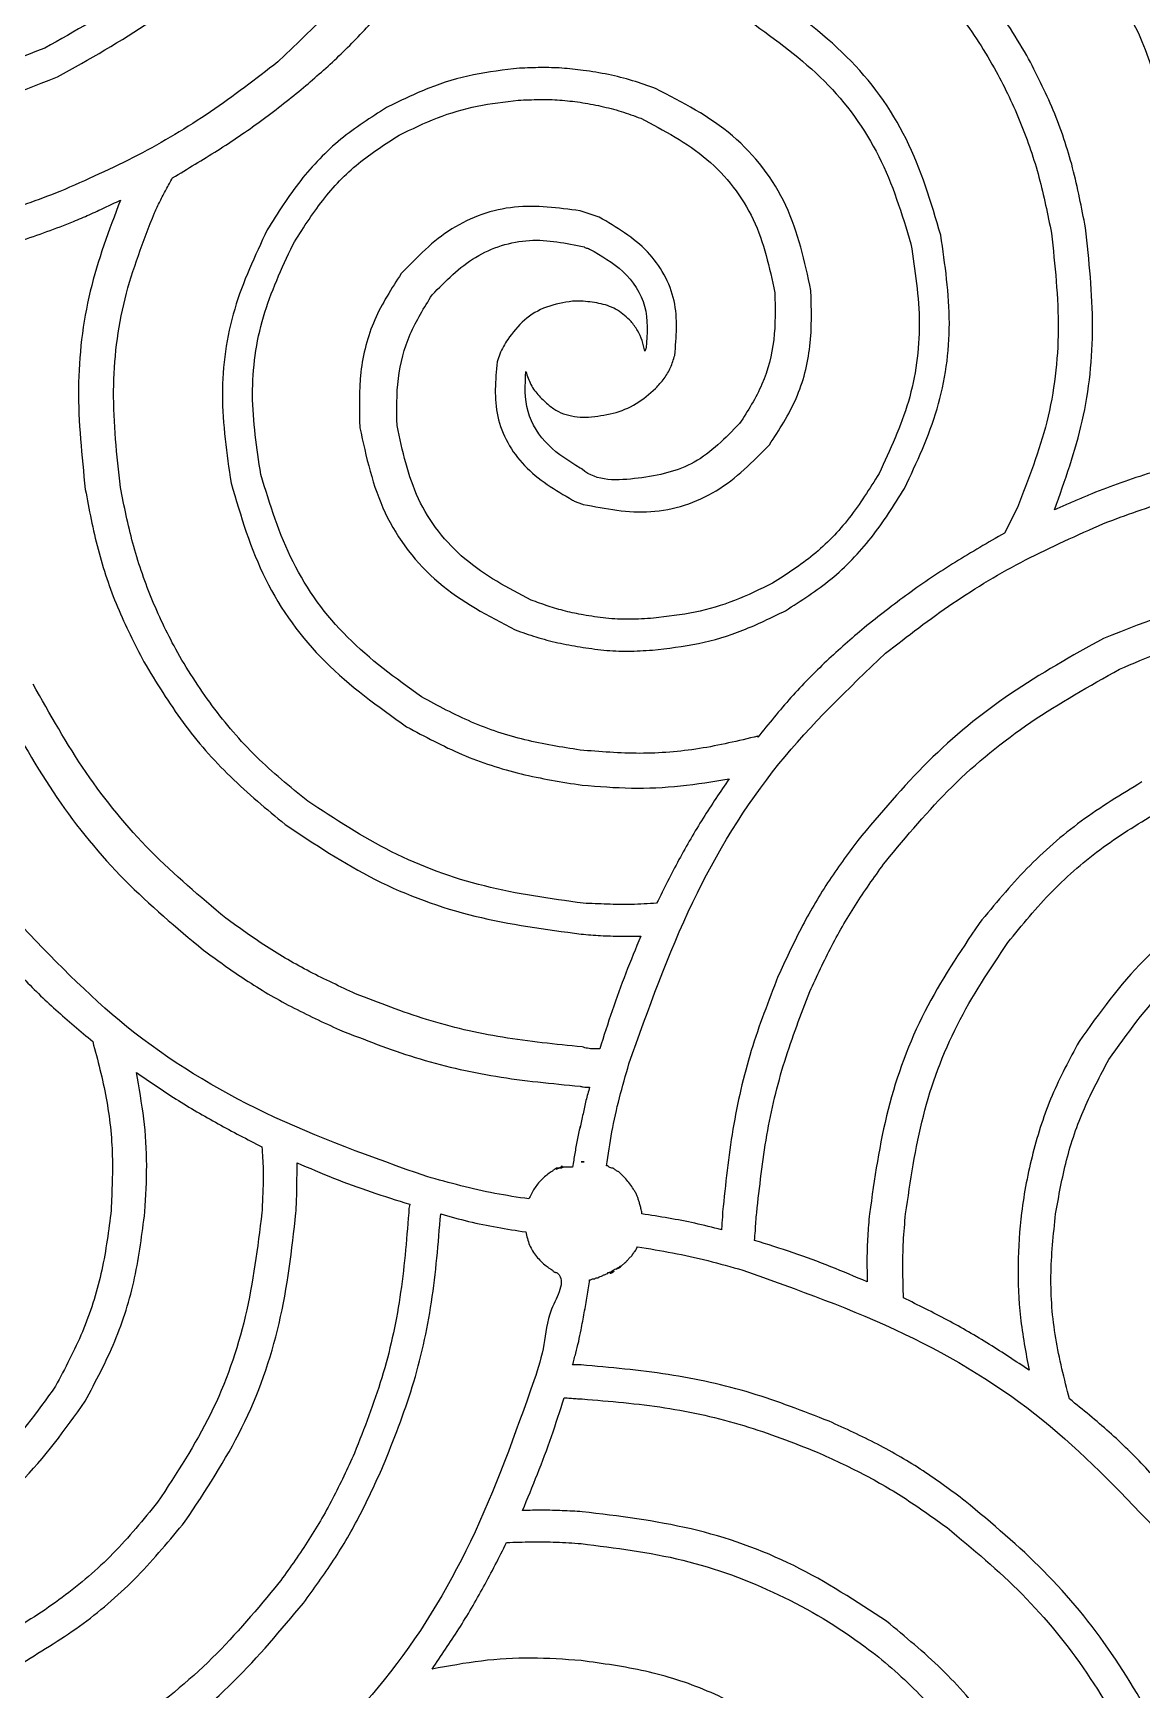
# Model space of a CAD drawing. Extents: x 0 to 371, y 0 to 260.
# Drawn here: x 128.61 to 156.18, y 139.92 to 181.13 of the extents above; entities that cross this region are included whole.
import ezdxf

# ---------------------------------------------------------------- set-up
doc = ezdxf.new("R2010")
doc.units = 0
doc.layers.add('Layer_1', color=7, linetype='CONTINUOUS')

msp = doc.modelspace()

# ---------------------------------------------------------------- linework, layer by layer
at = {"layer": 'Layer_1', "color": 7}
for points in [[(130.783746, 176.979585)], [(135.175726, 153.034793)], [(141.727265, 152.916972)], [(141.737084, 152.902502)], [(141.763955, 152.955728)], [(142.239895, 153.061664), (142.319476, 153.061664), (142.239895, 153.061664)], [(138.747601, 151.765103)], [(143.642393, 150.944998)], [(143.06, 150.33625)], [(141.816665, 147.187605)], [(141.313853, 143.605911)]]:
    msp.add_lwpolyline(points, close=True, dxfattribs=at)
for points in [[(142.689996, 176.556355), (142.21354, 176.715001)], [(142.293121, 174.466043), (142.028538, 174.466043)], [(142.21354, 171.582497), (142.425413, 171.582497)], [(153.087812, 169.333539), (152.770518, 168.698436)], [(146.631875, 163.618127), (146.631875, 163.644998)], [(142.21354, 153.908125), (142.21354, 153.93448)], [(141.684373, 152.902502), (141.658018, 152.902502), (141.631663, 152.902502)], [(141.737084, 152.902502), (141.710728, 152.902502)], [(141.763955, 152.955728), (141.737084, 152.929373)], [(142.028538, 152.929373), (142.001667, 152.929373), (141.948957, 152.929373), (141.922601, 152.929373), (141.896246, 152.929373), (141.84302, 152.929373), (141.816665, 152.929373)], [(142.901353, 152.955728), (142.874998, 152.955728)], [(143.271873, 152.7175), (143.192292, 152.797081)], [(143.74833, 151.765103), (143.74833, 151.817813)], [(143.245518, 150.468541), (143.324583, 150.548123)], [(143.43052, 150.653543), (143.510101, 150.733125)], [(142.451768, 150.124377), (142.478123, 150.124377)], [(142.239895, 148.00771), (142.028538, 148.00771)]]:
    msp.add_lwpolyline(points, dxfattribs=at)
for points, knots in [([(141.075625, 190.632497), (140.593587, 189.271957), (139.660435, 186.638162), (137.524977, 183.118973), (135.622725, 181.301477), (134.69927, 180.419168)], [0, 0, 0, 0, 4.325924, 8.374321, 12.193814, 12.193814, 12.193814, 12.193814]), ([(158.035829, 170.60323), (158.207194, 171.85614), (158.548322, 174.350251), (158.120237, 178.058205), (157.046009, 181.24672), (155.487329, 183.791775), (153.81474, 185.876311), (152.461498, 187.004257), (151.79125, 187.562918)], [0, 0, 0, 0, 3.781588, 7.527836, 11.082465, 13.784316, 16.445759, 19.057535, 19.057535, 19.057535, 19.057535]), ([(151.31531, 186.954686), (151.954799, 186.417561), (153.241194, 185.337082), (154.854715, 183.361659), (155.685985, 181.879479), (156.104165, 181.133853)], [0, 0, 0, 0, 2.50184, 5.032695, 7.594725, 7.594725, 7.594725, 7.594725]), ([(142.21354, 186.531456), (143.062268, 186.426121), (144.751622, 186.216458), (147.150902, 185.331504), (149.094736, 184.176949), (150.580579, 182.889008), (151.681871, 181.612513), (152.547184, 180.272586), (153.193069, 178.90708), (153.655666, 177.556864), (153.841749, 176.625266), (153.934788, 176.15948)], [0, 0, 0, 0, 2.558738, 5.093047, 7.606855, 9.301103, 10.970521, 12.648398, 14.069579, 15.49339, 16.917124, 16.917124, 16.917124, 16.917124]), ([(134.725625, 185.552188), (134.193118, 184.912024), (133.119267, 183.621074), (131.13753, 182.013307), (129.652112, 181.181711), (128.904792, 180.763333)], [0, 0, 0, 0, 2.494016, 5.029417, 7.596492, 7.596492, 7.596492, 7.596492]), ([(129.222602, 180.049164), (130.010143, 180.488144), (131.573449, 181.359538), (133.645283, 183.057771), (134.77489, 184.40766), (135.334373, 185.076247)], [0, 0, 0, 0, 2.701851, 5.363294, 7.97507, 7.97507, 7.97507, 7.97507]), ([(153.32604, 180.578331), (153.014702, 181.090889), (152.39314, 182.11417), (151.199592, 183.476405), (150.272904, 184.241422), (149.806875, 184.626146)], [0, 0, 0, 0, 1.796894, 3.587356, 5.398685, 5.398685, 5.398685, 5.398685]), ([(135.281663, 179.731354), (135.579128, 179.988214), (136.179874, 180.506952), (137.017435, 181.367934), (137.534815, 181.986705), (137.795205, 182.298122)], [0, 0, 0, 0, 1.178672, 2.380383, 3.597987, 3.597987, 3.597987, 3.597987]), ([(151.183018, 176.106769), (150.940949, 176.923887), (150.45861, 178.552051), (148.918593, 180.668726), (147.523881, 181.662458), (146.817393, 182.165831)], [0, 0, 0, 0, 2.544261, 5.069616, 7.661989, 7.661989, 7.661989, 7.661989]), ([(146.446873, 181.424791), (147.088603, 180.96112), (148.356013, 180.045372), (149.76221, 178.11796), (150.215066, 176.636974), (150.441978, 175.894896)], [0, 0, 0, 0, 2.366487, 4.673792, 6.990994, 6.990994, 6.990994, 6.990994]), ([(156.104165, 181.133853), (156.526999, 180.043832), (157.397577, 177.799582), (157.738914, 174.111436), (157.372835, 171.653518), (157.188853, 170.418228)], [0, 0, 0, 0, 3.496117, 7.19818, 10.938583, 10.938583, 10.938583, 10.938583]), ([(128.904792, 180.763333), (127.815233, 180.340648), (125.573892, 179.471138), (121.892747, 179.133321), (119.444849, 179.513936), (118.216038, 179.704999)], [0, 0, 0, 0, 3.494783, 7.189148, 10.912982, 10.912982, 10.912982, 10.912982]), ([(154.781248, 176.291771), (154.686136, 176.790174), (154.496374, 177.784554), (154.014367, 179.229271), (153.555418, 180.12877), (153.32604, 180.578331)], [0, 0, 0, 0, 1.521336, 3.035266, 4.547924, 4.547924, 4.547924, 4.547924]), ([(134.69927, 180.419168), (134.148427, 179.993756), (133.042432, 179.139604), (131.223706, 178.05414), (129.928807, 177.480803), (129.275312, 177.191458)], [0, 0, 0, 0, 2.086879, 4.19008, 6.332929, 6.332929, 6.332929, 6.332929]), ([(140.705621, 180.260521), (140.321759, 180.216798), (139.555618, 180.129533), (138.440102, 179.792439), (137.746565, 179.452472), (137.39833, 179.281769)], [0, 0, 0, 0, 1.157449, 2.310129, 3.4726, 3.4726, 3.4726, 3.4726]), ([(142.293121, 180.207811), (142.11697, 180.229093), (141.765548, 180.271551), (141.234577, 180.281358), (140.881946, 180.267467), (140.705621, 180.260521)], [0, 0, 0, 0, 0.531999, 1.061341, 1.590741, 1.590741, 1.590741, 1.590741]), ([(144.091978, 179.75771), (143.902192, 179.825003), (143.517423, 179.961432), (142.915716, 180.113893), (142.502128, 180.176282), (142.293121, 180.207811)], [0, 0, 0, 0, 0.603917, 1.224367, 1.858233, 1.858233, 1.858233, 1.858233]), ([(118.374685, 178.831668), (119.628068, 178.665382), (122.12353, 178.334311), (125.852603, 178.722177), (128.121364, 179.615536), (129.222602, 180.049164)], [0, 0, 0, 0, 3.786896, 7.539635, 11.079314, 11.079314, 11.079314, 11.079314]), ([(132.079792, 177.535622), (132.454584, 177.759229), (133.200143, 178.20404), (134.276377, 178.927822), (134.947697, 179.464413), (135.281663, 179.731354)], [0, 0, 0, 0, 1.309251, 2.604444, 3.886626, 3.886626, 3.886626, 3.886626]), ([(147.954792, 174.730626), (147.798349, 175.45487), (147.487177, 176.89542), (146.084081, 178.726904), (144.762617, 179.41069), (144.091978, 179.75771)], [0, 0, 0, 0, 2.205182, 4.386198, 6.633616, 6.633616, 6.633616, 6.633616]), ([(137.39833, 179.281769), (137.009948, 179.032974), (136.21933, 178.526509), (135.21514, 177.483355), (134.698129, 176.659073), (134.434687, 176.239061)], [0, 0, 0, 0, 1.380479, 2.810201, 4.295596, 4.295596, 4.295596, 4.295596]), ([(137.715623, 178.593956), (138.028559, 178.747141), (138.651225, 179.051943), (139.652404, 179.345286), (140.33679, 179.426295), (140.67875, 179.466771)], [0, 0, 0, 0, 1.044084, 2.077469, 3.109449, 3.109449, 3.109449, 3.109449]), ([(140.67875, 179.466771), (140.852474, 179.473723), (141.196003, 179.487471), (141.709507, 179.478093), (142.045874, 179.435361), (142.21354, 179.414061)], [0, 0, 0, 0, 0.521618, 1.031467, 1.538183, 1.538183, 1.538183, 1.538183]), ([(142.21354, 179.414061), (142.387469, 179.384244), (142.732194, 179.325148), (143.236816, 179.192894), (143.560599, 179.075506), (143.721458, 179.017186)], [0, 0, 0, 0, 0.529261, 1.048989, 1.562136, 1.562136, 1.562136, 1.562136]), ([(143.721458, 179.017186), (144.297585, 178.714211), (145.434585, 178.116282), (146.657349, 176.545911), (146.922681, 175.301438), (147.055621, 174.677916)], [0, 0, 0, 0, 1.939421, 3.827497, 5.723385, 5.723385, 5.723385, 5.723385]), ([(135.06979, 175.868541), (135.305167, 176.246371), (135.766447, 176.986824), (136.662642, 177.922433), (137.369448, 178.373188), (137.715623, 178.593956)], [0, 0, 0, 0, 1.333712, 2.613745, 3.842465, 3.842465, 3.842465, 3.842465]), ([(131.630207, 176.662291), (131.676182, 176.759679), (131.768884, 176.95605), (131.921906, 177.245671), (132.027018, 177.438705), (132.079792, 177.535622)], [0, 0, 0, 0, 0.323045, 0.65138, 0.982455, 0.982455, 0.982455, 0.982455]), ([(129.275312, 177.191458), (128.727163, 176.985491), (127.606042, 176.56423), (125.810497, 176.1472), (124.566993, 175.997714), (123.930935, 175.921251)], [0, 0, 0, 0, 1.75538, 3.590254, 5.511553, 5.511553, 5.511553, 5.511553]), ([(127.581875, 175.762605), (127.8156, 175.827297), (128.278702, 175.955479), (128.956129, 176.19238), (129.532303, 176.411102), (130.010488, 176.614417), (130.396068, 176.796456), (130.653737, 176.918172), (130.783746, 176.979585)], [0, 0, 0, 0, 0.727343, 1.441154, 2.15188, 2.576009, 2.999573, 3.430935, 3.430935, 3.430935, 3.430935]), ([(130.783746, 176.979585), (130.502597, 176.233262), (129.934472, 174.725147), (129.652334, 172.264216), (129.823441, 170.619257), (129.910415, 169.783124)], [0, 0, 0, 0, 2.386386, 4.822236, 7.340322, 7.340322, 7.340322, 7.340322]), ([(142.21354, 176.715001), (141.66988, 176.787898), (140.576601, 176.93449), (138.937911, 176.365037), (138.160451, 175.560265), (137.768334, 175.154372)], [0, 0, 0, 0, 1.631156, 3.280192, 4.958216, 4.958216, 4.958216, 4.958216]), ([(130.783746, 169.835835), (130.696561, 170.634043), (130.525605, 172.199202), (130.801239, 174.537719), (131.356096, 175.95977), (131.630207, 176.662291)], [0, 0, 0, 0, 2.40486, 4.715544, 6.971607, 6.971607, 6.971607, 6.971607]), ([(144.568435, 173.116771), (144.60858, 173.574775), (144.689854, 174.502004), (143.950972, 175.815764), (143.118731, 176.304552), (142.689996, 176.556355)], [0, 0, 0, 0, 1.356337, 2.745907, 4.222353, 4.222353, 4.222353, 4.222353]), ([(134.434687, 176.239061), (134.130925, 175.595141), (133.519658, 174.299363), (133.218191, 172.114559), (133.428538, 170.671927), (133.535, 169.941771)], [0, 0, 0, 0, 2.127754, 4.281735, 6.489169, 6.489169, 6.489169, 6.489169]), ([(138.535728, 174.625206), (138.872127, 174.967583), (139.539478, 175.646794), (140.949541, 176.098947), (141.866285, 175.909489), (142.319476, 175.815831)], [0, 0, 0, 0, 1.427192, 2.831279, 4.203982, 4.203982, 4.203982, 4.203982]), ([(150.283331, 169.80948), (150.586923, 170.457376), (151.195458, 171.756055), (151.500375, 173.939651), (151.289666, 175.378506), (151.183018, 176.106769)], [0, 0, 0, 0, 2.138633, 4.286794, 6.488376, 6.488376, 6.488376, 6.488376]), ([(153.934788, 176.15948), (154.021945, 175.361312), (154.192842, 173.796259), (153.916859, 171.457933), (153.361954, 170.036015), (153.087812, 169.333539)], [0, 0, 0, 0, 2.404717, 4.715186, 6.971166, 6.971166, 6.971166, 6.971166]), ([(154.013853, 169.280313), (154.272051, 170.007794), (154.794769, 171.48057), (155.04433, 173.874015), (154.870053, 175.475644), (154.781248, 176.291771)], [0, 0, 0, 0, 2.310336, 4.677247, 7.136435, 7.136435, 7.136435, 7.136435]), ([(134.27604, 170.153644), (134.17483, 170.813963), (133.974678, 172.119811), (134.246588, 174.102344), (134.796207, 175.281563), (135.06979, 175.868541)], [0, 0, 0, 0, 1.997914, 3.95108, 5.886882, 5.886882, 5.886882, 5.886882]), ([(142.319476, 175.815831), (142.330606, 175.808558), (142.355274, 175.792437), (142.402866, 175.783279), (142.434706, 175.769818), (142.451768, 175.762605)], [0, 0, 0, 0, 0.039542, 0.087642, 0.143182, 0.143182, 0.143182, 0.143182]), ([(142.451768, 175.762605), (142.743048, 175.597377), (143.330279, 175.264274), (143.937388, 174.354925), (143.881826, 173.655645), (143.85375, 173.302289)], [0, 0, 0, 0, 1.000364, 2.016767, 3.055005, 3.055005, 3.055005, 3.055005]), ([(150.441978, 175.894896), (150.543188, 175.234577), (150.74334, 173.92873), (150.47143, 171.946197), (149.921811, 170.766977), (149.648228, 170.179999)], [0, 0, 0, 0, 1.997914, 3.95108, 5.886882, 5.886882, 5.886882, 5.886882]), ([(137.768334, 175.154372), (137.526329, 174.780613), (137.039498, 174.028736), (136.69792, 172.690963), (136.723768, 171.779816), (136.736871, 171.317914)], [0, 0, 0, 0, 1.329544, 2.674592, 4.057536, 4.057536, 4.057536, 4.057536]), ([(146.92333, 170.894168), (147.165334, 171.267928), (147.652165, 172.019805), (147.993743, 173.357577), (147.967895, 174.268724), (147.954792, 174.730626)], [0, 0, 0, 0, 1.329544, 2.674592, 4.057536, 4.057536, 4.057536, 4.057536]), ([(137.662913, 171.370624), (137.655116, 171.762791), (137.639733, 172.536528), (137.938307, 173.664534), (138.337876, 174.307053), (138.535728, 174.625206)], [0, 0, 0, 0, 1.173483, 2.315256, 3.435152, 3.435152, 3.435152, 3.435152]), ([(142.028538, 174.466043), (141.808817, 174.430625), (141.378651, 174.361285), (140.801991, 174.025268), (140.543588, 173.684381), (140.414167, 173.513646)], [0, 0, 0, 0, 0.664306, 1.300568, 1.939003, 1.939003, 1.939003, 1.939003]), ([(143.483746, 173.963747), (143.376636, 174.064551), (143.162055, 174.266498), (142.735892, 174.418974), (142.441822, 174.450235), (142.293121, 174.466043)], [0, 0, 0, 0, 0.437202, 0.875873, 1.324598, 1.324598, 1.324598, 1.324598]), ([(147.055621, 174.677916), (147.06505, 174.286011), (147.083641, 173.513229), (146.794548, 172.379912), (146.385497, 171.740821), (146.18229, 171.423335)], [0, 0, 0, 0, 1.173339, 2.313662, 3.43938, 3.43938, 3.43938, 3.43938]), ([(143.827395, 173.222708), (143.806118, 173.310967), (143.763342, 173.488401), (143.6524, 173.743112), (143.540154, 173.889954), (143.483746, 173.963747)], [0, 0, 0, 0, 0.272222, 0.547266, 0.825112, 0.825112, 0.825112, 0.825112]), ([(140.414167, 173.513646), (140.378577, 173.456411), (140.305647, 173.339128), (140.215102, 173.153623), (140.171102, 173.022333), (140.149584, 172.958124)], [0, 0, 0, 0, 0.202151, 0.414237, 0.617239, 0.617239, 0.617239, 0.617239]), ([(143.85375, 173.302289), (143.852011, 173.293256), (143.848403, 173.274511), (143.832742, 173.250486), (143.829134, 173.231741), (143.827395, 173.222708)], [0, 0, 0, 0, 0.027378, 0.056812, 0.08419, 0.08419, 0.08419, 0.08419]), ([(144.091978, 172.296666), (144.165536, 172.376863), (144.310047, 172.534417), (144.474757, 172.81267), (144.537063, 173.014931), (144.568435, 173.116771)], [0, 0, 0, 0, 0.326004, 0.640468, 0.959374, 0.959374, 0.959374, 0.959374]), ([(140.149584, 172.958124), (140.109477, 172.500111), (140.028277, 171.572824), (140.767468, 170.259148), (141.599773, 169.770348), (142.028538, 169.518541)], [0, 0, 0, 0, 1.356338, 2.746027, 4.222582, 4.222582, 4.222582, 4.222582]), ([(142.21354, 170.312291), (141.939487, 170.483524), (141.385588, 170.829609), (140.815187, 171.707489), (140.847855, 172.381327), (140.864268, 172.719896)], [0, 0, 0, 0, 0.966042, 1.952507, 2.948683, 2.948683, 2.948683, 2.948683]), ([(140.864268, 172.719896), (140.901062, 172.608768), (140.974676, 172.386428), (141.186048, 172.102722), (141.359817, 171.949538), (141.446145, 171.873436)], [0, 0, 0, 0, 0.349322, 0.698905, 1.04404, 1.04404, 1.04404, 1.04404]), ([(142.425413, 171.582497), (142.629869, 171.605653), (143.040254, 171.65213), (143.625316, 171.887658), (143.93684, 172.160695), (144.091978, 172.296666)], [0, 0, 0, 0, 0.616138, 1.236716, 1.852341, 1.852341, 1.852341, 1.852341]), ([(141.446145, 171.873436), (141.51991, 171.81866), (141.667391, 171.709145), (141.934401, 171.618429), (142.119286, 171.59463), (142.21354, 171.582497)], [0, 0, 0, 0, 0.27424, 0.548291, 0.833302, 0.833302, 0.833302, 0.833302]), ([(136.736871, 171.317914), (136.895277, 170.59341), (137.21049, 169.151711), (138.617771, 167.326968), (139.933806, 166.63895), (140.599685, 166.290831)], [0, 0, 0, 0, 2.206856, 4.391448, 6.628866, 6.628866, 6.628866, 6.628866]), ([(140.99656, 167.031355), (140.420467, 167.334324), (139.283546, 167.932235), (138.061059, 169.502693), (137.795814, 170.747112), (137.662913, 171.370624)], [0, 0, 0, 0, 1.939308, 3.827231, 5.723082, 5.723082, 5.723082, 5.723082]), ([(146.18229, 171.423335), (145.827669, 171.060628), (145.1247, 170.341632), (143.716881, 170.02674), (142.611743, 169.973707), (142.255377, 170.295734), (142.23869, 170.30752), (142.222262, 170.310637), (142.21354, 170.312291)], [0, 0, 0, 0, 1.479968, 2.933756, 4.343002, 4.353361, 4.376626, 4.402953, 4.402953, 4.402953, 4.402953]), ([(142.293121, 169.412605), (142.850983, 169.304268), (143.974659, 169.08605), (145.69583, 169.644662), (146.511147, 170.474596), (146.92333, 170.894168)], [0, 0, 0, 0, 1.686344, 3.396727, 5.145496, 5.145496, 5.145496, 5.145496]), ([(157.188853, 170.418228), (156.929268, 170.346318), (156.416913, 170.204387), (155.665398, 169.960024), (155.180445, 169.770966), (154.939895, 169.677188)], [0, 0, 0, 0, 0.808048, 1.594884, 2.369315, 2.369315, 2.369315, 2.369315]), ([(155.230833, 168.936664), (155.785312, 169.142401), (156.915746, 169.561844), (158.719508, 169.980189), (159.965654, 170.129896), (160.602081, 170.206355)], [0, 0, 0, 0, 1.773013, 3.614699, 5.537056, 5.537056, 5.537056, 5.537056]), ([(129.910415, 169.783124), (130.005523, 169.284764), (130.195269, 168.290505), (130.677324, 166.845975), (131.136249, 165.946598), (131.365623, 165.497081)], [0, 0, 0, 0, 1.521205, 3.0349, 4.547437, 4.547437, 4.547437, 4.547437]), ([(135.44031, 162.030627), (135.001742, 162.388101), (134.131008, 163.097834), (133.0379, 164.385502), (132.170497, 165.722641), (131.525171, 167.088696), (131.062721, 168.438612), (130.87674, 169.370085), (130.783746, 169.835835)], [0, 0, 0, 0, 1.694336, 3.363942, 5.041931, 6.462934, 7.88643, 9.310004, 9.310004, 9.310004, 9.310004]), ([(133.535, 169.941771), (133.777069, 169.124653), (134.259409, 167.49649), (135.799425, 165.379814), (137.194137, 164.386082), (137.900625, 163.88271)], [0, 0, 0, 0, 2.544261, 5.069616, 7.661989, 7.661989, 7.661989, 7.661989]), ([(138.271145, 164.62375), (137.629415, 165.087421), (136.362005, 166.003168), (134.955808, 167.93058), (134.502952, 169.411566), (134.27604, 170.153644)], [0, 0, 0, 0, 2.366487, 4.673792, 6.990994, 6.990994, 6.990994, 6.990994]), ([(149.648228, 170.179999), (149.412851, 169.802169), (148.951571, 169.061716), (148.055376, 168.126108), (147.34857, 167.675353), (147.002395, 167.454585)], [0, 0, 0, 0, 1.333712, 2.613745, 3.842465, 3.842465, 3.842465, 3.842465]), ([(147.320205, 166.766771), (147.708549, 167.015561), (148.499074, 167.522004), (149.503011, 168.565237), (150.019928, 169.389475), (150.283331, 169.80948)], [0, 0, 0, 0, 1.380369, 2.809918, 4.295238, 4.295238, 4.295238, 4.295238]), ([(142.028538, 169.518541), (142.056843, 169.502527), (142.113644, 169.470392), (142.204537, 169.440675), (142.264384, 169.421711), (142.293121, 169.412605)], [0, 0, 0, 0, 0.097318, 0.195289, 0.285792, 0.285792, 0.285792, 0.285792]), ([(154.939895, 169.677188), (154.834352, 169.63318), (154.624932, 169.545859), (154.315591, 169.415048), (154.113338, 169.324736), (154.013853, 169.280313)], [0, 0, 0, 0, 0.343054, 0.680691, 1.007541, 1.007541, 1.007541, 1.007541]), ([(152.770518, 168.698436), (152.360062, 168.46232), (151.542095, 167.991783), (150.37252, 167.208423), (149.64064, 166.630251), (149.277708, 166.343541)], [0, 0, 0, 0, 1.420376, 2.830564, 4.217751, 4.217751, 4.217751, 4.217751]), ([(149.806875, 165.708438), (150.357723, 166.133885), (151.46374, 166.988116), (153.282398, 168.073867), (154.577332, 168.647283), (155.230833, 168.936664)], [0, 0, 0, 0, 2.086959, 4.190287, 6.333192, 6.333192, 6.333192, 6.333192]), ([(147.002395, 167.454585), (146.691435, 167.301442), (146.072806, 166.996776), (145.071898, 166.7012), (144.385232, 166.621782), (144.039268, 166.581769)], [0, 0, 0, 0, 1.038734, 2.066479, 3.110095, 3.110095, 3.110095, 3.110095]), ([(166.237913, 167.269583), (164.967245, 167.444626), (162.438433, 167.792988), (158.652382, 167.421437), (156.34947, 166.517867), (155.230833, 166.078958)], [0, 0, 0, 0, 3.84201, 7.646151, 11.23945, 11.23945, 11.23945, 11.23945]), ([(142.293121, 166.660835), (142.145267, 166.690642), (141.850909, 166.749985), (141.418946, 166.878418), (141.137519, 166.980317), (140.99656, 167.031355)], [0, 0, 0, 0, 0.452297, 0.900465, 1.350197, 1.350197, 1.350197, 1.350197]), ([(144.039268, 166.581769), (143.839486, 166.569371), (143.445799, 166.544938), (142.860404, 166.570059), (142.480825, 166.630799), (142.293121, 166.660835)], [0, 0, 0, 0, 0.600282, 1.18291, 1.752871, 1.752871, 1.752871, 1.752871]), ([(144.012913, 165.788019), (144.396775, 165.831742), (145.162916, 165.919008), (146.278433, 166.256101), (146.971969, 166.596069), (147.320205, 166.766771)], [0, 0, 0, 0, 1.157449, 2.310129, 3.4726, 3.4726, 3.4726, 3.4726]), ([(155.627708, 165.311563), (156.298328, 165.598605), (157.672988, 166.186995), (159.917185, 166.670409), (161.46687, 166.755267), (162.252626, 166.798294)], [0, 0, 0, 0, 2.184858, 4.4786, 6.83788, 6.83788, 6.83788, 6.83788]), ([(140.599685, 166.290831), (140.771801, 166.23065), (141.120446, 166.108745), (141.658816, 165.962038), (142.028376, 165.89878), (142.21354, 165.867085)], [0, 0, 0, 0, 0.546956, 1.107937, 1.671255, 1.671255, 1.671255, 1.671255]), ([(149.277708, 166.343541), (148.962999, 166.071), (148.328845, 165.521819), (147.438749, 164.614901), (146.902344, 163.95225), (146.631875, 163.618127)], [0, 0, 0, 0, 1.248722, 2.516229, 3.805333, 3.805333, 3.805333, 3.805333]), ([(155.230833, 166.078958), (154.445216, 165.641996), (152.885828, 164.774661), (150.814033, 163.076267), (149.682281, 161.724557), (149.119062, 161.051875)], [0, 0, 0, 0, 2.693789, 5.346956, 7.975334, 7.975334, 7.975334, 7.975334]), ([(142.21354, 165.867085), (142.40978, 165.837086), (142.804593, 165.776733), (143.407567, 165.751039), (143.810483, 165.775653), (144.012913, 165.788019)], [0, 0, 0, 0, 0.595281, 1.197638, 1.805832, 1.805832, 1.805832, 1.805832]), ([(143.43052, 155.495625), (143.912551, 156.856125), (144.845679, 159.489814), (146.98121, 163.00879), (148.883425, 164.826172), (149.806875, 165.708438)], [0, 0, 0, 0, 4.325799, 8.373986, 12.193383, 12.193383, 12.193383, 12.193383]), ([(131.365623, 165.497081), (131.676968, 164.984485), (132.298555, 163.961106), (133.492025, 162.598631), (134.418752, 161.833514), (134.884788, 161.44875)], [0, 0, 0, 0, 1.797007, 3.587655, 5.399073, 5.399073, 5.399073, 5.399073]), ([(149.806875, 160.522708), (150.339382, 161.162872), (151.413233, 162.453822), (153.39497, 164.061589), (154.880389, 164.893184), (155.627708, 165.311563)], [0, 0, 0, 0, 2.494016, 5.029417, 7.596492, 7.596492, 7.596492, 7.596492]), ([(133.402709, 159.12021), (132.763219, 159.657335), (131.476825, 160.737814), (129.863303, 162.713237), (129.032033, 164.195417), (128.613854, 164.941043)], [0, 0, 0, 0, 2.50184, 5.032695, 7.594725, 7.594725, 7.594725, 7.594725]), ([(127.820104, 164.438748), (128.25909, 163.651167), (129.13051, 162.087763), (130.828666, 160.015695), (132.178593, 158.885984), (132.847187, 158.32646)], [0, 0, 0, 0, 2.701966, 5.363601, 7.975465, 7.975465, 7.975465, 7.975465]), ([(142.21354, 163.300833), (141.754644, 163.373369), (140.834452, 163.518822), (139.50133, 163.960951), (138.680604, 164.403142), (138.271145, 164.62375)], [0, 0, 0, 0, 1.392508, 2.792299, 4.185934, 4.185934, 4.185934, 4.185934]), ([(137.900625, 163.88271), (138.35379, 163.639148), (139.261052, 163.151524), (140.738869, 162.671002), (141.75695, 162.508696), (142.26625, 162.427502)], [0, 0, 0, 0, 1.541296, 3.085767, 4.63181, 4.63181, 4.63181, 4.63181]), ([(146.631875, 163.644998), (146.150501, 163.530442), (145.187095, 163.301174), (143.697769, 163.178811), (142.708659, 163.260128), (142.21354, 163.300833)], [0, 0, 0, 0, 1.483305, 2.968641, 4.457374, 4.457374, 4.457374, 4.457374]), ([(142.26625, 162.427502), (142.673582, 162.395798), (143.487971, 162.332412), (144.713532, 162.385117), (145.516971, 162.519592), (145.917706, 162.586664)], [0, 0, 0, 0, 1.225044, 2.449259, 3.66749, 3.66749, 3.66749, 3.66749]), ([(145.917706, 162.586664), (145.69999, 162.262525), (145.260205, 161.607768), (144.657335, 160.574876), (144.299178, 159.85448), (144.118333, 159.49073)], [0, 0, 0, 0, 1.171251, 2.365911, 3.584368, 3.584368, 3.584368, 3.584368]), ([(156.183746, 162.507083), (155.67115, 162.195739), (154.647771, 161.574151), (153.285297, 160.380682), (152.520179, 159.453954), (152.135415, 158.987918)], [0, 0, 0, 0, 1.797007, 3.587655, 5.399073, 5.399073, 5.399073, 5.399073]), ([(142.293121, 159.49073), (141.467586, 159.604223), (139.828914, 159.829505), (137.48915, 160.687167), (136.121361, 161.58405), (135.44031, 162.030627)], [0, 0, 0, 0, 2.49587, 4.954257, 7.392288, 7.392288, 7.392288, 7.392288]), ([(152.849583, 158.511978), (153.207502, 158.949743), (153.918114, 159.818883), (155.199244, 160.923829), (156.154505, 161.502736), (156.633331, 161.792914)], [0, 0, 0, 0, 1.694336, 3.363942, 5.041931, 5.041931, 5.041931, 5.041931]), ([(134.884788, 161.44875), (135.613226, 160.9633), (137.075646, 159.988705), (139.592295, 159.072712), (141.352982, 158.840372), (142.239895, 158.723335)], [0, 0, 0, 0, 2.619892, 5.259724, 7.939254, 7.939254, 7.939254, 7.939254]), ([(149.119062, 161.051875), (148.862452, 160.70495), (148.344974, 160.005343), (147.688258, 158.866209), (147.319706, 158.066479), (147.134687, 157.665002)], [0, 0, 0, 0, 1.293785, 2.609043, 3.934954, 3.934954, 3.934954, 3.934954]), ([(147.928437, 157.294998), (148.104321, 157.676893), (148.454214, 158.436613), (149.083397, 159.5169), (149.566586, 160.188648), (149.806875, 160.522708)], [0, 0, 0, 0, 1.260923, 2.508409, 3.742495, 3.742495, 3.742495, 3.742495]), ([(160.681663, 160.416771), (159.864545, 160.174702), (158.236381, 159.692363), (156.119706, 158.152347), (155.125974, 156.757635), (154.622601, 156.051146)], [0, 0, 0, 0, 2.544261, 5.069616, 7.661989, 7.661989, 7.661989, 7.661989]), ([(144.118333, 159.49073), (143.909713, 159.478164), (143.498593, 159.4534), (142.889457, 159.464445), (142.490001, 159.482052), (142.293121, 159.49073)], [0, 0, 0, 0, 0.626763, 1.235135, 1.826398, 1.826398, 1.826398, 1.826398]), ([(155.363125, 155.601561), (155.820204, 156.243781), (156.72502, 157.515095), (158.657285, 158.920668), (160.144948, 159.370479), (160.89302, 159.596666)], [0, 0, 0, 0, 2.355447, 4.662751, 6.996514, 6.996514, 6.996514, 6.996514]), ([(138.403437, 152.691145), (137.042936, 153.173176), (134.409247, 154.106304), (130.890271, 156.241834), (129.072889, 158.14405), (128.190623, 159.0675)], [0, 0, 0, 0, 4.325799, 8.373986, 12.193383, 12.193383, 12.193383, 12.193383]), ([(136.630935, 157.241771), (136.248999, 157.417661), (135.489168, 157.76758), (134.408671, 158.396696), (133.736811, 158.879915), (133.402709, 159.12021)], [0, 0, 0, 0, 1.261043, 2.508744, 3.74294, 3.74294, 3.74294, 3.74294]), ([(142.239895, 158.723335), (142.401144, 158.709093), (142.727128, 158.680302), (143.2217, 158.671016), (143.554237, 158.670756), (143.721458, 158.670625)], [0, 0, 0, 0, 0.485489, 0.981475, 1.48318, 1.48318, 1.48318, 1.48318]), ([(143.721458, 158.670625), (143.596743, 158.365158), (143.346611, 157.752505), (143.002057, 156.818991), (142.803774, 156.184458), (142.704466, 155.86666)], [0, 0, 0, 0, 0.989825, 1.985217, 2.983944, 2.983944, 2.983944, 2.983944]), ([(152.135415, 158.987918), (151.65669, 158.274462), (150.693514, 156.839016), (149.78148, 154.368036), (149.534377, 152.636605), (149.41, 151.765103)], [0, 0, 0, 0, 2.571406, 5.173574, 7.810763, 7.810763, 7.810763, 7.810763]), ([(127.55552, 158.538333), (127.810037, 158.243129), (128.322261, 157.649022), (129.174308, 156.820245), (129.78631, 156.309242), (130.095417, 156.051146)], [0, 0, 0, 0, 1.168937, 2.352526, 3.560394, 3.560394, 3.560394, 3.560394]), ([(132.847187, 158.32646), (133.19295, 158.075026), (133.892826, 157.566086), (135.023972, 156.896475), (135.82808, 156.528081), (136.23406, 156.342085)], [0, 0, 0, 0, 1.282194, 2.595352, 3.934408, 3.934408, 3.934408, 3.934408]), ([(150.309687, 151.765103), (150.428513, 152.58119), (150.663963, 154.198227), (151.508601, 156.507145), (152.404362, 157.846351), (152.849583, 158.511978)], [0, 0, 0, 0, 2.47089, 4.895949, 7.292382, 7.292382, 7.292382, 7.292382]), ([(147.134687, 157.665002), (146.899114, 157.056773), (146.421403, 155.823364), (145.971985, 153.855329), (145.8307, 152.503347), (145.75906, 151.817813)], [0, 0, 0, 0, 1.954953, 3.964393, 6.031377, 6.031377, 6.031377, 6.031377]), ([(142.26625, 155.918855), (141.604866, 155.983503), (140.299099, 156.111137), (138.402347, 156.548635), (137.215058, 157.01321), (136.630935, 157.241771)], [0, 0, 0, 0, 1.992577, 3.933933, 5.813998, 5.813998, 5.813998, 5.813998]), ([(146.60552, 151.791458), (146.677237, 152.43558), (146.818951, 153.708379), (147.257621, 155.558426), (147.707029, 156.72183), (147.928437, 157.294998)], [0, 0, 0, 0, 1.943386, 3.84017, 5.682105, 5.682105, 5.682105, 5.682105]), ([(136.23406, 156.342085), (136.855346, 156.097645), (138.117116, 155.601212), (140.130526, 155.138505), (141.51448, 155.006687), (142.21354, 154.940103)], [0, 0, 0, 0, 2.001068, 4.063969, 6.169537, 6.169537, 6.169537, 6.169537]), ([(130.095417, 156.051146), (130.218864, 155.585359), (130.466101, 154.652484), (130.619554, 153.207981), (130.570154, 152.245229), (130.545518, 151.765103)], [0, 0, 0, 0, 1.444383, 2.892794, 4.333704, 4.333704, 4.333704, 4.333704]), ([(142.704466, 155.86666), (142.653274, 155.866857), (142.552604, 155.867244), (142.404061, 155.876297), (142.311413, 155.904908), (142.26625, 155.918855)], [0, 0, 0, 0, 0.153735, 0.30232, 0.443641, 0.443641, 0.443641, 0.443641]), ([(154.622601, 156.051146), (154.385475, 155.608782), (153.910919, 154.723489), (153.444927, 153.28254), (153.173847, 151.86535), (153.08362, 150.493133), (153.135439, 149.177433), (153.297086, 148.312422), (153.37875, 147.875418)], [0, 0, 0, 0, 1.503159, 3.008232, 4.52133, 5.821753, 7.126536, 8.458739, 8.458739, 8.458739, 8.458739]), ([(142.874998, 152.955728), (142.915668, 153.238514), (142.997469, 153.807295), (143.183671, 154.655804), (143.347834, 155.214314), (143.43052, 155.495625)], [0, 0, 0, 0, 0.856909, 1.723537, 2.60302, 2.60302, 2.60302, 2.60302]), ([(154.040208, 151.765103), (154.119576, 152.212888), (154.27828, 153.108283), (154.72142, 154.40298), (155.149575, 155.202691), (155.363125, 155.601561)], [0, 0, 0, 0, 1.363155, 2.725773, 4.081693, 4.081693, 4.081693, 4.081693]), ([(131.391978, 151.817813), (131.41491, 152.201461), (131.461034, 152.973119), (131.386625, 154.135777), (131.249302, 154.901022), (131.180621, 155.283752)], [0, 0, 0, 0, 1.152286, 2.317672, 3.483705, 3.483705, 3.483705, 3.483705]), ([(131.180621, 155.283752), (131.506508, 155.058789), (132.165041, 154.604198), (133.211954, 153.992936), (133.936828, 153.619831), (134.302395, 153.431668)], [0, 0, 0, 0, 1.187646, 2.399927, 3.63333, 3.63333, 3.63333, 3.63333]), ([(142.21354, 154.940103), (142.239848, 154.932996), (142.291871, 154.918941), (142.372306, 154.913895), (142.425315, 154.913797), (142.451768, 154.913748)], [0, 0, 0, 0, 0.081549, 0.161265, 0.240673, 0.240673, 0.240673, 0.240673]), ([(142.451768, 154.913748), (142.419722, 154.805697), (142.354948, 154.587292), (142.287677, 154.249037), (142.238387, 154.022381), (142.21354, 153.908125)], [0, 0, 0, 0, 0.337921, 0.683047, 1.033869, 1.033869, 1.033869, 1.033869]), ([(142.21354, 153.93448), (142.188932, 153.822297), (142.140296, 153.600573), (142.081012, 153.264954), (142.046113, 153.04177), (142.028538, 152.929373)], [0, 0, 0, 0, 0.344516, 0.680921, 1.022214, 1.022214, 1.022214, 1.022214]), ([(134.302395, 153.431668), (134.314942, 153.246883), (134.339885, 152.879531), (134.328539, 152.331974), (134.311049, 151.970384), (134.302395, 151.791458)], [0, 0, 0, 0, 0.55537, 1.104068, 1.641535, 1.641535, 1.641535, 1.641535]), ([(135.149371, 151.791458), (135.156494, 151.926314), (135.170939, 152.1998), (135.175524, 152.614462), (135.175659, 152.894031), (135.175726, 153.034793)], [0, 0, 0, 0, 0.405088, 0.821518, 1.243819, 1.243819, 1.243819, 1.243819]), ([(135.175726, 153.034793), (135.47781, 152.905888), (136.084722, 152.646905), (137.020407, 152.301969), (137.658537, 152.103417), (137.980207, 152.003331)], [0, 0, 0, 0, 0.985224, 1.979399, 2.989936, 2.989936, 2.989936, 2.989936]), ([(141.631663, 152.902502), (141.613705, 152.891848), (141.576835, 152.869974), (141.527328, 152.829609), (141.490458, 152.807735), (141.4725, 152.797081)], [0, 0, 0, 0, 0.062566, 0.128461, 0.191027, 0.191027, 0.191027, 0.191027]), ([(141.710728, 152.902502), (141.713065, 152.904772), (141.717027, 152.908621), (141.722043, 152.912873), (141.732474, 152.920712), (141.710371, 152.90822), (141.699754, 152.904351), (141.682262, 152.902627), (141.663112, 152.897722), (141.655281, 152.881993), (141.624302, 152.871448), (141.644799, 152.887059), (141.658376, 152.897314), (141.675358, 152.900703), (141.684373, 152.902502)], [0, 0, 0, 0, 0.009531, 0.016158, 0.021988, 0.037856, 0.053152, 0.067606, 0.088311, 0.106926, 0.127631, 0.13799, 0.161255, 0.187582, 0.187582, 0.187582, 0.187582]), ([(141.727265, 152.916972), (141.731477, 152.918989), (141.73975, 152.922951), (141.749524, 152.927944), (141.772026, 152.929939), (141.747652, 152.928852), (141.737379, 152.92457), (141.730661, 152.919523), (141.727265, 152.916972)], [0, 0, 0, 0, 0.013577, 0.026664, 0.039029, 0.054375, 0.066401, 0.078693, 0.078693, 0.078693, 0.078693]), ([(141.737084, 152.929373), (141.743674, 152.928441), (141.753713, 152.927021), (141.766286, 152.939045), (141.764877, 152.949125), (141.763955, 152.955728)], [0, 0, 0, 0, 0.01875, 0.028558, 0.047182, 0.047182, 0.047182, 0.047182]), ([(141.737084, 152.902502), (141.74443, 152.904013), (141.758451, 152.906898), (141.766717, 152.924796), (141.802355, 152.930301), (141.769323, 152.930073), (141.753837, 152.919782), (141.743595, 152.909218), (141.737084, 152.902502)], [0, 0, 0, 0, 0.020876, 0.039842, 0.060718, 0.080427, 0.095988, 0.123152, 0.123152, 0.123152, 0.123152]), ([(141.816665, 152.929373), (141.807625, 152.927596), (141.788844, 152.923905), (141.764905, 152.907969), (141.746123, 152.904278), (141.737084, 152.902502)], [0, 0, 0, 0, 0.027412, 0.056953, 0.084365, 0.084365, 0.084365, 0.084365]), ([(143.033645, 152.902502), (143.016151, 152.904238), (142.981971, 152.907629), (142.936495, 152.927102), (142.912434, 152.946702), (142.901353, 152.955728)], [0, 0, 0, 0, 0.052537, 0.102649, 0.145423, 0.145423, 0.145423, 0.145423]), ([(143.192292, 152.797081), (143.189723, 152.799372), (143.181383, 152.80681), (143.165046, 152.819298), (143.132568, 152.821128), (143.106681, 152.853759), (143.067333, 152.873767), (143.044473, 152.893266), (143.033645, 152.902502)], [0, 0, 0, 0, 0.010359, 0.033624, 0.059951, 0.102468, 0.149717, 0.192234, 0.192234, 0.192234, 0.192234]), ([(140.943334, 152.135623), (140.660428, 152.177912), (140.091296, 152.262986), (139.245824, 152.460081), (138.68514, 152.613874), (138.403437, 152.691145)], [0, 0, 0, 0, 0.857836, 1.725739, 2.602112, 2.602112, 2.602112, 2.602112]), ([(141.4725, 152.797081), (141.396672, 152.738934), (141.244829, 152.622498), (141.065163, 152.395003), (140.983901, 152.221994), (140.943334, 152.135623)], [0, 0, 0, 0, 0.285942, 0.572589, 0.85835, 0.85835, 0.85835, 0.85835]), ([(143.74833, 151.817813), (143.739564, 151.852773), (143.722495, 151.92085), (143.696868, 152.0181), (143.669968, 152.106665), (143.641721, 152.18903), (143.609243, 152.270163), (143.551841, 152.366277), (143.477061, 152.480166), (143.379667, 152.604158), (143.307411, 152.680133), (143.271873, 152.7175)], [0, 0, 0, 0, 0.108127, 0.210554, 0.301684, 0.385701, 0.471851, 0.563169, 0.720812, 0.880598, 1.035247, 1.035247, 1.035247, 1.035247]), ([(130.545518, 151.765103), (130.478561, 151.264472), (130.344663, 150.263325), (129.879199, 148.81343), (129.405744, 147.923056), (129.169375, 147.478543)], [0, 0, 0, 0, 1.513479, 3.026611, 4.535163, 4.535163, 4.535163, 4.535163]), ([(129.910415, 147.108539), (130.169614, 147.596594), (130.687992, 148.572665), (131.186873, 150.167483), (131.323495, 151.266778), (131.391978, 151.817813)], [0, 0, 0, 0, 1.655627, 3.311125, 4.974999, 4.974999, 4.974999, 4.974999]), ([(134.302395, 151.791458), (134.195478, 150.926749), (133.982883, 149.207355), (133.118928, 146.742216), (132.177841, 145.308207), (131.709788, 144.594998)], [0, 0, 0, 0, 2.610138, 5.190017, 7.742731, 7.742731, 7.742731, 7.742731]), ([(132.397602, 144.118541), (132.899001, 144.877487), (133.90679, 146.40293), (134.836366, 149.030823), (135.044584, 150.867257), (135.149371, 151.791458)], [0, 0, 0, 0, 2.722229, 5.471544, 8.256933, 8.256933, 8.256933, 8.256933]), ([(137.953851, 151.791458), (137.896378, 151.088611), (137.783105, 149.703402), (137.339838, 147.688031), (136.847233, 146.431122), (136.60458, 145.811978)], [0, 0, 0, 0, 2.114445, 4.167261, 6.160141, 6.160141, 6.160141, 6.160141]), ([(137.318748, 145.494168), (137.577417, 146.143883), (138.102847, 147.463641), (138.570061, 149.578731), (138.687999, 151.031112), (138.747601, 151.765103)], [0, 0, 0, 0, 2.09557, 4.256707, 6.46477, 6.46477, 6.46477, 6.46477]), ([(137.980207, 152.003331), (137.973133, 151.979315), (137.959726, 151.933794), (137.953733, 151.862175), (137.953811, 151.81564), (137.953851, 151.791458)], [0, 0, 0, 0, 0.074913, 0.141994, 0.21457, 0.21457, 0.21457, 0.21457]), ([(138.747601, 151.765103), (138.978766, 151.699658), (139.441718, 151.568591), (140.150214, 151.426569), (140.626204, 151.352198), (140.864268, 151.315002)], [0, 0, 0, 0, 0.720513, 1.442967, 2.165843, 2.165843, 2.165843, 2.165843]), ([(145.732705, 151.368228), (145.512808, 151.424763), (145.075439, 151.53721), (144.411131, 151.658499), (143.968925, 151.729623), (143.74833, 151.765103)], [0, 0, 0, 0, 0.680934, 1.354363, 2.024705, 2.024705, 2.024705, 2.024705]), ([(145.75906, 151.817813), (145.757495, 151.767154), (145.754422, 151.667678), (145.737343, 151.518363), (145.73427, 151.418887), (145.732705, 151.368228)], [0, 0, 0, 0, 0.151991, 0.298453, 0.450443, 0.450443, 0.450443, 0.450443]), ([(146.55281, 151.103645), (146.55999, 151.182636), (146.57416, 151.338527), (146.583562, 151.56839), (146.598323, 151.718348), (146.60552, 151.791458)], [0, 0, 0, 0, 0.237922, 0.469539, 0.689887, 0.689887, 0.689887, 0.689887]), ([(149.41, 151.765103), (149.39418, 151.579671), (149.362409, 151.207287), (149.341184, 150.642088), (149.351885, 150.263082), (149.35729, 150.071666)], [0, 0, 0, 0, 0.558295, 1.121167, 1.695522, 1.695522, 1.695522, 1.695522]), ([(150.256976, 149.674791), (150.25003, 149.910262), (150.236252, 150.377278), (150.245678, 151.075445), (150.28839, 151.535644), (150.309687, 151.765103)], [0, 0, 0, 0, 0.706737, 1.401697, 2.092798, 2.092798, 2.092798, 2.092798]), ([(154.384373, 147.16125), (154.255718, 147.661957), (153.998275, 148.663896), (153.875841, 150.220879), (153.985421, 151.250382), (154.040208, 151.765103)], [0, 0, 0, 0, 1.549322, 3.100261, 4.651017, 4.651017, 4.651017, 4.651017]), ([(140.864268, 151.315002), (140.890204, 151.204534), (140.941537, 150.985893), (141.119907, 150.694085), (141.284458, 150.543933), (141.36708, 150.468541)], [0, 0, 0, 0, 0.338897, 0.670753, 1.005416, 1.005416, 1.005416, 1.005416]), ([(143.536457, 150.785835), (143.552125, 150.803025), (143.581912, 150.835706), (143.615168, 150.890751), (143.633468, 150.927215), (143.642393, 150.944998)], [0, 0, 0, 0, 0.069612, 0.132339, 0.192054, 0.192054, 0.192054, 0.192054]), ([(143.642393, 150.944998), (143.933894, 150.897205), (144.519517, 150.80119), (145.394739, 150.609996), (145.971626, 150.445411), (146.261871, 150.362605)], [0, 0, 0, 0, 0.886111, 1.780192, 2.685512, 2.685512, 2.685512, 2.685512]), ([(149.35729, 150.071666), (149.055202, 150.200605), (148.448272, 150.459659), (147.512638, 150.804903), (146.874484, 151.003525), (146.55281, 151.103645)], [0, 0, 0, 0, 0.985276, 1.979536, 2.990115, 2.990115, 2.990115, 2.990115]), ([(141.36708, 150.468541), (141.38508, 150.457949), (141.422036, 150.436202), (141.470027, 150.394035), (141.521158, 150.370522), (141.550478, 150.337578), (141.575831, 150.31625), (141.604415, 150.309755), (141.630115, 150.305159), (141.646909, 150.293302), (141.883058, 150.087428), (141.391437, 149.346862), (141.354902, 148.518822), (141.168906, 147.932007), (141.075625, 147.637706)], [0, 0, 0, 0, 0.062524, 0.128366, 0.19089, 0.227526, 0.260274, 0.287777, 0.314233, 0.337707, 0.348167, 1.252603, 2.153336, 3.059575, 3.059575, 3.059575, 3.059575]), ([(142.901353, 150.283539), (142.902604, 150.290456), (142.904764, 150.302401), (142.918401, 150.309022), (142.936745, 150.310613), (142.964365, 150.317781), (143.0018, 150.33356), (143.025106, 150.36362), (143.054369, 150.366341), (143.066265, 150.385081), (143.100121, 150.389921), (143.138783, 150.417972), (143.176517, 150.432567), (143.236734, 150.484526), (143.185133, 150.435566), (143.164554, 150.417772), (143.090011, 150.374824), (143.151927, 150.413853), (143.181977, 150.421066), (143.221688, 150.433009), (143.222068, 150.461414), (143.23626, 150.467599), (143.243253, 150.468311), (143.245518, 150.468541)], [0, 0, 0, 0, 0.019808, 0.034209, 0.041108, 0.07535, 0.119174, 0.161106, 0.181938, 0.200735, 0.221567, 0.279879, 0.333044, 0.376394, 0.414568, 0.457214, 0.509533, 0.548251, 0.589877, 0.628595, 0.648403, 0.662804, 0.669703, 0.669703, 0.669703, 0.669703]), ([(143.324583, 150.548123), (143.331721, 150.549989), (143.34693, 150.553966), (143.359493, 150.577782), (143.37185, 150.602781), (143.400737, 150.60575), (143.411285, 150.63188), (143.423504, 150.645642), (143.43052, 150.653543)], [0, 0, 0, 0, 0.021163, 0.045091, 0.077242, 0.098281, 0.122066, 0.154136, 0.154136, 0.154136, 0.154136]), ([(143.510101, 150.733125), (143.511542, 150.740145), (143.514277, 150.753478), (143.532281, 150.765482), (143.535016, 150.778814), (143.536457, 150.785835)], [0, 0, 0, 0, 0.020705, 0.03932, 0.060025, 0.060025, 0.060025, 0.060025]), ([(142.028538, 148.00771), (142.054909, 148.104667), (142.107526, 148.298115), (142.181399, 148.588543), (142.249459, 148.924089), (142.318054, 149.301054), (142.392625, 149.714906), (142.432267, 149.989366), (142.451768, 150.124377)], [0, 0, 0, 0, 0.301446, 0.601446, 0.898797, 1.328322, 1.750981, 2.160185, 2.160185, 2.160185, 2.160185]), ([(142.478123, 150.124377), (142.486852, 150.131535), (142.504535, 150.146039), (142.542839, 150.151405), (142.569103, 150.151305), (142.58406, 150.151248)], [0, 0, 0, 0, 0.033241, 0.067347, 0.112464, 0.112464, 0.112464, 0.112464]), ([(142.58406, 150.151248), (142.59249, 150.158075), (142.608018, 150.170651), (142.635776, 150.179553), (142.659819, 150.172331), (142.673927, 150.188087), (142.691069, 150.199128), (142.729752, 150.204977), (142.776811, 150.233557), (142.840416, 150.25524), (142.881584, 150.274359), (142.901353, 150.283539)], [0, 0, 0, 0, 0.032272, 0.059448, 0.085843, 0.096303, 0.119777, 0.146233, 0.211576, 0.282307, 0.34765, 0.34765, 0.34765, 0.34765]), ([(143.06, 150.33625), (143.044047, 150.32805), (143.016225, 150.313749), (142.991188, 150.291639), (142.937134, 150.279908), (142.998625, 150.291982), (143.025286, 150.308961), (143.04859, 150.327281), (143.06, 150.33625)], [0, 0, 0, 0, 0.05166, 0.090093, 0.118512, 0.152623, 0.196225, 0.238051, 0.238051, 0.238051, 0.238051]), ([(146.261871, 150.362605), (147.622372, 149.880574), (150.256061, 148.947446), (153.775037, 146.811915), (155.592419, 144.909699), (156.474685, 143.98625)], [0, 0, 0, 0, 4.325799, 8.373986, 12.193383, 12.193383, 12.193383, 12.193383]), ([(153.37875, 147.875418), (153.052514, 148.093396), (152.392121, 148.534642), (151.348704, 149.134193), (150.622778, 149.493655), (150.256976, 149.674791)], [0, 0, 0, 0, 1.176856, 2.382281, 3.606706, 3.606706, 3.606706, 3.606706]), ([(148.404893, 146.605728), (147.765958, 146.855613), (146.468138, 147.363187), (144.389413, 147.814935), (142.962606, 147.942895), (142.239895, 148.00771)], [0, 0, 0, 0, 2.055815, 4.175822, 6.351875, 6.351875, 6.351875, 6.351875]), ([(141.075625, 147.637706), (140.593587, 146.277166), (139.660435, 143.64337), (137.524977, 140.124181), (135.622725, 138.306686), (134.69927, 137.424377)], [0, 0, 0, 0, 4.325924, 8.374321, 12.193814, 12.193814, 12.193814, 12.193814]), ([(129.169375, 147.478543), (128.710346, 146.836182), (127.801466, 145.564302), (125.867673, 144.16366), (124.3837, 143.710528), (123.639996, 143.483438)], [0, 0, 0, 0, 2.359034, 4.670902, 6.993497, 6.993497, 6.993497, 6.993497]), ([(140.784687, 144.383125), (140.908354, 144.685756), (141.157643, 145.2958), (141.513088, 146.227211), (141.714934, 146.86577), (141.816665, 147.187605)], [0, 0, 0, 0, 0.980809, 1.977119, 2.989509, 2.989509, 2.989509, 2.989509]), ([(141.816665, 147.187605), (141.867324, 147.18604), (141.9668, 147.182967), (142.116115, 147.165888), (142.215591, 147.162815), (142.26625, 147.16125)], [0, 0, 0, 0, 0.151991, 0.298453, 0.450443, 0.450443, 0.450443, 0.450443]), ([(142.26625, 147.16125), (142.953776, 147.103657), (144.310113, 146.990039), (146.280272, 146.553859), (147.509876, 146.074052), (148.113955, 145.838333)], [0, 0, 0, 0, 2.068676, 4.081042, 6.024413, 6.024413, 6.024413, 6.024413]), ([(157.109788, 144.515416), (156.837247, 144.830126), (156.288065, 145.46428), (155.381147, 146.354376), (154.718497, 146.890781), (154.384373, 147.16125)], [0, 0, 0, 0, 1.248722, 2.516229, 3.805333, 3.805333, 3.805333, 3.805333]), ([(123.851354, 142.742915), (124.668471, 142.984984), (126.296635, 143.467323), (128.41331, 145.007339), (129.407042, 146.402051), (129.910415, 147.108539)], [0, 0, 0, 0, 2.544261, 5.069616, 7.661989, 7.661989, 7.661989, 7.661989]), ([(151.79125, 144.621353), (151.446283, 144.877814), (150.750707, 145.394928), (149.61402, 146.0565), (148.810611, 146.421437), (148.404893, 146.605728)], [0, 0, 0, 0, 1.288889, 2.598854, 3.935257, 3.935257, 3.935257, 3.935257]), ([(136.60458, 145.811978), (136.428655, 145.430036), (136.078656, 144.670173), (135.449253, 143.589742), (134.965955, 142.917859), (134.725625, 142.583752)], [0, 0, 0, 0, 1.261101, 2.508927, 3.743199, 3.743199, 3.743199, 3.743199]), ([(135.334373, 142.081456), (135.590467, 142.432921), (136.10497, 143.139029), (136.768519, 144.282674), (137.134354, 145.08817), (137.318748, 145.494168)], [0, 0, 0, 0, 1.304057, 2.619905, 3.957169, 3.957169, 3.957169, 3.957169]), ([(148.113955, 145.838333), (148.49585, 145.662449), (149.25557, 145.312556), (150.335857, 144.683372), (151.007605, 144.200184), (151.341665, 143.959895)], [0, 0, 0, 0, 1.260923, 2.508409, 3.742495, 3.742495, 3.742495, 3.742495]), ([(131.709788, 144.594998), (131.352313, 144.156431), (130.64258, 143.285698), (129.354917, 142.192581), (128.017743, 141.325201), (126.651706, 140.679753), (125.301832, 140.216999), (124.370334, 140.030946), (123.90458, 139.937918)], [0, 0, 0, 0, 1.694336, 3.363942, 5.041931, 6.462991, 7.886567, 9.31017, 9.31017, 9.31017, 9.31017]), ([(142.26625, 144.35677), (142.101014, 144.36544), (141.772653, 144.382669), (141.278541, 144.399432), (140.949955, 144.388582), (140.784687, 144.383125)], [0, 0, 0, 0, 0.496426, 0.986509, 1.482449, 1.482449, 1.482449, 1.482449]), ([(149.833746, 141.631355), (149.083447, 142.124091), (147.575119, 143.114638), (144.98347, 144.026543), (143.175167, 144.246308), (142.26625, 144.35677)], [0, 0, 0, 0, 2.686191, 5.400049, 8.142663, 8.142663, 8.142663, 8.142663]), ([(156.818333, 138.509581), (156.379354, 139.297123), (155.507959, 140.860428), (153.809726, 142.932262), (152.459837, 144.061869), (151.79125, 144.621353)], [0, 0, 0, 0, 2.701851, 5.363294, 7.97507, 7.97507, 7.97507, 7.97507]), ([(128.34927, 140.599377), (128.861866, 140.910721), (129.885245, 141.532308), (131.24772, 142.725778), (132.012837, 143.652506), (132.397602, 144.118541)], [0, 0, 0, 0, 1.797007, 3.587655, 5.399073, 5.399073, 5.399073, 5.399073]), ([(151.341665, 143.959895), (151.981829, 143.427387), (153.272779, 142.353537), (154.880545, 140.3718), (155.712141, 138.886381), (156.13052, 138.139061)], [0, 0, 0, 0, 2.494016, 5.029417, 7.596492, 7.596492, 7.596492, 7.596492]), ([(138.535728, 140.44073), (138.760166, 140.771239), (139.211845, 141.436384), (139.829882, 142.488192), (140.200253, 143.219192), (140.387812, 143.589375)], [0, 0, 0, 0, 1.19833, 2.411627, 3.656413, 3.656413, 3.656413, 3.656413]), ([(140.387812, 143.589375), (140.489877, 143.59334), (140.694941, 143.601307), (141.00368, 143.607257), (141.210305, 143.60636), (141.313853, 143.605911)], [0, 0, 0, 0, 0.306425, 0.615649, 0.926289, 0.926289, 0.926289, 0.926289]), ([(141.313853, 143.605911), (141.417411, 143.604146), (141.624119, 143.600623), (141.932959, 143.586927), (142.137856, 143.570968), (142.239895, 143.56302)], [0, 0, 0, 0, 0.310713, 0.620202, 0.927232, 0.927232, 0.927232, 0.927232]), ([(142.239895, 143.56302), (143.088667, 143.457682), (144.778143, 143.248008), (147.17759, 142.363083), (149.121593, 141.208598), (150.607269, 139.920571), (151.708563, 138.64414), (152.57187, 137.305242), (153.21937, 135.94472), (153.684617, 134.59497), (153.868603, 133.660871), (153.961143, 133.191044)], [0, 0, 0, 0, 2.55887, 5.093413, 7.607335, 9.301482, 10.970738, 12.648542, 14.064414, 15.482657, 16.917871, 16.917871, 16.917871, 16.917871]), ([(134.725625, 142.583752), (134.193118, 141.943588), (133.119267, 140.652638), (131.13753, 139.044871), (129.652112, 138.213275), (128.904792, 137.794897)], [0, 0, 0, 0, 2.494016, 5.029417, 7.596492, 7.596492, 7.596492, 7.596492]), ([(129.222602, 137.054373), (130.010143, 137.493353), (131.573449, 138.364747), (133.645283, 140.06298), (134.77489, 141.412869), (135.334373, 142.081456)], [0, 0, 0, 0, 2.701851, 5.363294, 7.97507, 7.97507, 7.97507, 7.97507]), ([(153.352395, 137.58354), (153.041095, 138.096091), (152.419626, 139.119332), (151.226339, 140.481646), (150.299739, 141.246637), (149.833746, 141.631355)], [0, 0, 0, 0, 1.796822, 3.58712, 5.398349, 5.398349, 5.398349, 5.398349]), ([(142.239895, 140.652603), (141.825979, 140.682688), (140.999919, 140.742728), (139.75598, 140.667951), (138.942768, 140.516524), (138.535728, 140.44073)], [0, 0, 0, 0, 1.244141, 2.482953, 3.724407, 3.724407, 3.724407, 3.724407]), ([(146.817393, 139.17104), (146.344897, 139.428775), (145.398804, 139.944848), (143.844662, 140.430468), (142.77534, 140.578485), (142.239895, 140.652603)], [0, 0, 0, 0, 1.611896, 3.227549, 4.84795, 4.84795, 4.84795, 4.84795])]:
    msp.add_open_spline(points, degree=3, knots=knots, dxfattribs=at)

doc.saveas('drawing.dxf')
